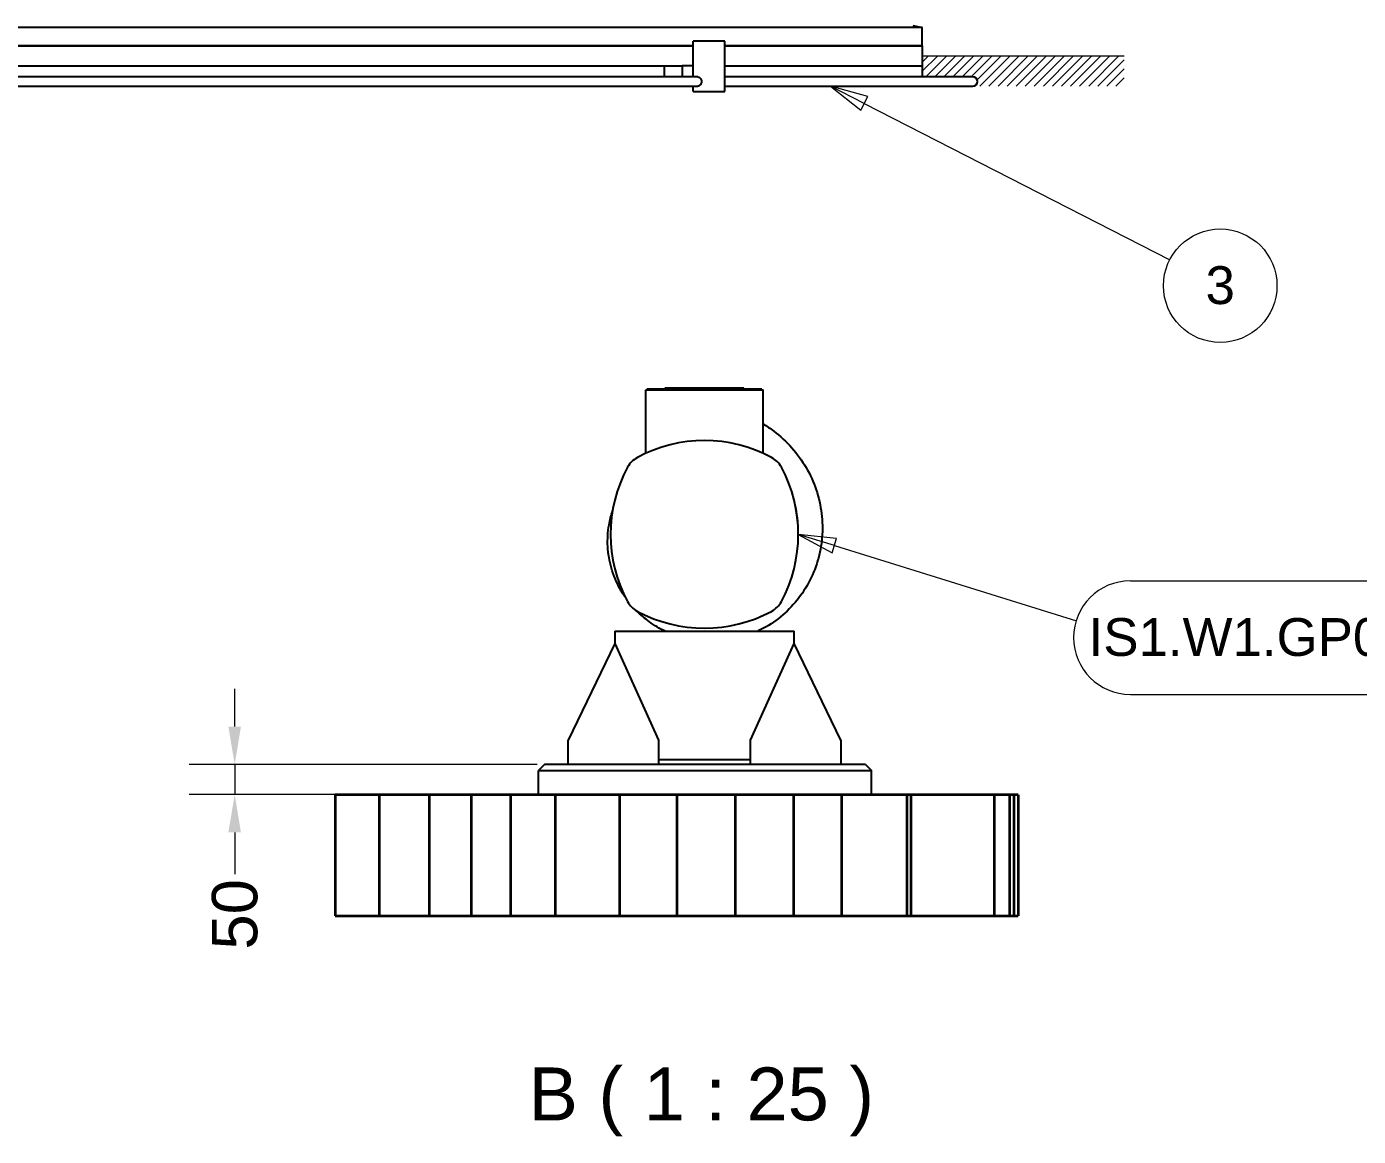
# Model space of a CAD drawing. Header units: millimetres. Extents: x 0 to 89100, y 0 to 63000.
# Drawn here: x 42422 to 55619, y 36789 to 47789 of the extents above; entities that cross this region are included whole.
import ezdxf

# ---------------------------------------------------------------- set-up
doc = ezdxf.new("R2010")
doc.units = ezdxf.units.MM
doc.header["$LTSCALE"] = 150
for name, color, linetype, lineweight in [('Break Line', 7, 'Continuous', 35), ('Dimension', 7, 'Continuous', 18), ('Hatch', 7, 'Continuous', 18), ('Sketch Geometry', 7, 'Continuous', 18), ('Symbol', 7, 'Continuous', 18), ('Visible', 7, 'Continuous', 25), ('Visible Narrow', 7, 'Continuous', 18)]:
    doc.layers.add(name, color=color, linetype=linetype, lineweight=lineweight)
doc.styles.add('4003-AREA-02.1_Standard', font='arial.ttf')
doc.styles.add('Note Text', font='arial.ttf')
doc.styles.add('Title', font='arial.ttf')
doc.dimstyles.new('Default - Method 2b', dxfattribs={"dimscale": 150, "dimtxt": 3, "dimasz": 2.5, "dimexe": 3, "dimexo": 0.5, "dimgap": 0.7, "dimtad": 0, "dimtoh": 1, "dimdec": 1, "dimrnd": 1e-08, "dimtxsty": 'Title', "dimcen": 0.09, "dimdle": 10, "dimclrd": 256, "dimclre": 256, "dimclrt": 7, "dimadec": 0, "dimazin": 2, "dimtfac": 0.833333, "dimtdec": 1, "dimtmove": 0, "dimatfit": 3, "dimfxl": 1, "dimtolj": 1, "dimlwd": -1, "dimlwe": -1, "dimarcsym": 0})

# ---------------------------------------------------------------- blocks, each defined once
blk = doc.blocks.new('Balloon2')
at = {"layer": 'Symbol'}
for p, q in [((338.154, 313.52), (335.929, 314.66)), ((338.382, 313.965), (335.929, 314.66)), ((335.929, 314.66), (337.926, 313.075)), ((337.926, 313.075), (338.382, 313.965)), ((338.154, 313.52), (358.34, 303.176))]:
    blk.add_line(p, q, dxfattribs=at)
at = {"layer": 'Symbol', "flags": 128}
blk.add_lwpolyline([(338.382, 313.965), (335.929, 314.66), (337.926, 313.075), (338.382, 313.965)], dxfattribs=at)
at = {"layer": 'Symbol'}
blk.add_circle((361.667, 301.471), 3.75, dxfattribs=at)
blk.add_solid([(338.382, 313.965), (335.929, 314.66), (337.926, 313.075), (338.382, 313.965)], dxfattribs=at)
at = {"layer": 'Symbol', "insert": (361.667, 301.492), "char_height": 2.5, "attachment_point": 5, "style": 'Note Text'}
blk.add_mtext('3', dxfattribs=at)
blk = doc.blocks.new('*D48')
at = {"layer": 'Defpoints', "color": 0, "transparency": 16777216}
for p in [(44484, 40476), (47555, 40476), (47495, 40176)]:
    blk.add_point(p, dxfattribs=at)
at = {"layer": 'Dimension', "transparency": 16777216}
for p, q in [((44484, 40851), (44484, 41226)), ((47480, 40476), (44034, 40476)), ((44484, 40476), (44484, 40176)), ((47420, 40176), (44034, 40176)), ((44484, 39801), (44484, 39388))]:
    blk.add_line(p, q, dxfattribs=at)
for points in [[(44421, 40851), (44546, 40851), (44484, 40476)], [(44421, 39801), (44546, 39801), (44484, 40176)]]:
    blk.add_solid(points, dxfattribs=at)
at = {"layer": 'Dimension', "color": 7, "transparency": 16777216, "insert": (44714, 38640), "char_height": 450, "attachment_point": 7, "rotation": 90, "style": 'Title'}
blk.add_mtext('\\A1;50', dxfattribs=at)
blk = doc.blocks.new('Balloon9')
at = {"layer": 'Symbol'}
for p, q in [((336.179, 284.296), (333.792, 285.038)), ((336.327, 284.774), (333.792, 285.038)), ((333.792, 285.038), (336.031, 283.819)), ((336.031, 283.819), (336.327, 284.774)), ((336.179, 284.296), (352.161, 279.328)), ((355.731, 281.968), (371.557, 281.968)), ((355.731, 274.468), (371.557, 274.468))]:
    blk.add_line(p, q, dxfattribs=at)
at = {"layer": 'Symbol', "flags": 128}
blk.add_lwpolyline([(336.327, 284.774), (333.792, 285.038), (336.031, 283.819), (336.327, 284.774)], dxfattribs=at)
at = {"layer": 'Symbol'}
blk.add_circle((379.057, 278.218), 3.75, dxfattribs=at)
for centre, start, end in [((355.731, 278.218), 90, 270), ((371.557, 278.218), 270, 90)]:
    blk.add_arc(centre, 3.75, start, end, dxfattribs=at)
blk.add_solid([(336.327, 284.774), (333.792, 285.038), (336.031, 283.819), (336.327, 284.774)], dxfattribs=at)
at = {"layer": 'Symbol', "char_height": 2.5, "attachment_point": 5, "style": 'Note Text'}
for s, insert in [('IS1.W1.GP01', (363.644, 278.239)), ('7', (379.057, 278.218))]:
    blk.add_mtext(s, dxfattribs=dict(at, insert=insert))

msp = doc.modelspace()

# ---------------------------------------------------------------- hatches: boundary and pattern name
at = {"layer": 'Hatch'}
h = msp.add_hatch(dxfattribs=at)
h.set_pattern_fill('ANSI31', color=256, scale=508, style=0)
h.set_pattern_definition([(45, (0, 0), (-44.90128, 44.90128), [])])
edge = h.paths.add_edge_path()
edge.add_line((51297.43, 47499.02), (51297.43, 47291.02))
edge.add_line((51297.43, 47291.02), (51797.43, 47291.02))
edge.add_arc((51797.43, 47245.02), 46, -90, 90, ccw=False)
edge.add_line((51797.43, 47199.02), (53297.43, 47199.02))
edge.add_line((53297.43, 47199.02), (53297.43, 47499.02))
edge.add_line((53297.43, 47499.02), (51297.43, 47499.02))

# ---------------------------------------------------------------- linework, layer by layer
at = {"layer": 'Break Line'}
for p, q in [((45478.77, 40175.75), (45478.77, 38975.75)), ((45915.87, 40175.75), (45478.77, 40175.75)), ((45915.87, 40175.75), (45915.87, 38975.75)), ((46411.41, 40175.75), (45915.87, 40175.75)), ((46411.41, 40175.75), (46411.41, 38975.75)), ((46828.11, 40175.75), (46411.41, 40175.75)), ((46828.11, 40175.75), (46828.11, 38975.75)), ((47216.23, 40175.75), (46828.11, 40175.75)), ((47216.23, 40175.75), (47216.23, 38975.75)), ((47661.18, 40175.75), (47216.23, 40175.75)), ((47661.18, 40175.75), (47661.18, 38975.75)), ((48296.62, 40175.75), (47661.18, 40175.75)), ((48296.62, 40175.75), (48296.62, 38975.75)), ((48865.71, 40175.75), (48296.62, 40175.75)), ((48865.71, 40175.75), (48865.71, 38975.75)), ((49442.9, 40175.75), (48865.71, 40175.75)), ((49442.9, 40175.75), (49442.9, 38975.75)), ((50022.61, 40175.75), (49442.9, 40175.75)), ((50022.61, 40175.75), (50022.61, 38975.75)), ((50495.92, 40175.75), (50022.61, 40175.75)), ((50495.92, 40175.75), (50495.92, 38975.75)), ((51144.62, 40175.75), (50495.92, 40175.75)), ((51144.62, 40175.75), (51144.62, 38975.75)), ((51184.48, 40175.75), (51144.62, 40175.75)), ((51184.48, 40175.75), (51184.48, 38975.75)), ((52009.42, 40175.75), (51184.48, 40175.75)), ((52009.42, 40175.75), (52009.42, 38975.75)), ((52161.66, 40175.75), (52009.42, 40175.75)), ((52161.66, 40175.75), (52161.66, 38975.75)), ((52205.42, 40175.75), (52161.66, 40175.75)), ((52205.42, 40175.75), (52205.42, 38975.75)), ((52248.2, 40175.75), (52205.42, 40175.75)), ((52248.2, 40175.75), (52248.2, 38975.75)), ((45478.77, 38975.75), (45915.87, 38975.75)), ((45915.87, 38975.75), (46411.41, 38975.75)), ((46411.41, 38975.75), (46828.11, 38975.75)), ((46828.11, 38975.75), (47216.23, 38975.75)), ((47216.23, 38975.75), (47661.18, 38975.75)), ((47661.18, 38975.75), (48296.62, 38975.75)), ((48296.62, 38975.75), (48865.71, 38975.75)), ((48865.71, 38975.75), (49442.9, 38975.75)), ((49442.9, 38975.75), (50022.61, 38975.75)), ((50022.61, 38975.75), (50495.92, 38975.75)), ((50495.92, 38975.75), (51144.62, 38975.75)), ((51144.62, 38975.75), (51184.48, 38975.75)), ((51184.48, 38975.75), (52009.42, 38975.75)), ((52009.42, 38975.75), (52161.66, 38975.75)), ((52161.66, 38975.75), (52205.42, 38975.75)), ((52205.42, 38975.75), (52248.2, 38975.75))]:
    msp.add_line(p, q, dxfattribs=at)
at = {"layer": 'Sketch Geometry'}
for p, q in [((51297.43, 47499.02), (53297.43, 47499.02)), ((51297.43, 47499.02), (51297.43, 47291.02)), ((51297.43, 47291.02), (51797.43, 47291.02))]:
    msp.add_line(p, q, dxfattribs=at)
at = {"layer": 'Visible'}
for p, q in [((51297.43, 47779.02), (34837.13, 47779.02)), ((51204.33, 47799.02), (51297.43, 47779.02)), ((51297.43, 47599.02), (51297.43, 47779.02)), ((49342.32, 47645.02), (49027.32, 47645.02)), ((49027.32, 47291.02), (49027.32, 47645.02)), ((49342.32, 47145.02), (49342.32, 47645.02)), ((34837.13, 47599.02), (49027.32, 47599.02)), ((49027.32, 47599.02), (34837.13, 47599.02)), ((49342.32, 47599.02), (51297.43, 47599.02)), ((51297.43, 47599.02), (49342.32, 47599.02)), ((51297.43, 47599.02), (51297.43, 47399.02)), ((37012.64, 47399.02), (48742.23, 47399.02)), ((37012.64, 47399.02), (48742.23, 47399.02)), ((48742.23, 47291.02), (48742.23, 47399.02)), ((48742.23, 47399.02), (48919.66, 47399.02)), ((48919.66, 47399.02), (48919.66, 47291.02)), ((49027.32, 47399.02), (48919.66, 47399.02)), ((49342.32, 47399.02), (51297.43, 47399.02)), ((49342.32, 47399.02), (51297.43, 47399.02)), ((51297.43, 47399.02), (51297.43, 47291.02)), ((49072.48, 47291.02), (33957.43, 47291.02)), ((51797.43, 47291.02), (49342.32, 47291.02)), ((33957.43, 47199.02), (49072.48, 47199.02)), ((49027.32, 47145.02), (49027.32, 47199.02)), ((49027.32, 47145.02), (49342.32, 47145.02)), ((49342.32, 47199.02), (51797.43, 47199.02)), ((48558.25, 43560.24), (48558.25, 44189.75)), ((48558.25, 44189.75), (49719.25, 44189.75)), ((49708.75, 44195.75), (48568.75, 44195.75)), ((48568.75, 44189.75), (48568.75, 44195.75)), ((48748.75, 44204.75), (48739.75, 44195.75)), ((49528.75, 44204.75), (48748.75, 44204.75)), ((49528.75, 44204.75), (49537.75, 44195.75)), ((49708.75, 44189.75), (49708.75, 44195.75)), ((49719.25, 43560.24), (49719.25, 44189.75)), ((48250.75, 41795.75), (50026.75, 41795.75)), ((48250.75, 41795.75), (48250.75, 41675.75)), ((50026.75, 41675.75), (50026.75, 41795.75)), ((48250.75, 41675.75), (47788.75, 40715.75)), ((48250.75, 41675.75), (48682.75, 40715.75)), ((49594.75, 40715.75), (50026.75, 41675.75)), ((50488.75, 40715.75), (50026.75, 41675.75)), ((47788.75, 40475.75), (47788.75, 40715.75)), ((48682.75, 40715.75), (48682.75, 40523.75)), ((49594.75, 40523.75), (49594.75, 40715.75)), ((50488.75, 40715.75), (50488.75, 40475.75)), ((48682.75, 40523.75), (48682.75, 40475.75)), ((48682.75, 40523.75), (49594.75, 40523.75)), ((49594.75, 40475.75), (49594.75, 40523.75)), ((47554.75, 40475.75), (47494.75, 40415.75)), ((47494.75, 40415.75), (50794.75, 40415.75)), ((47494.75, 40175.75), (47494.75, 40415.75)), ((50734.75, 40475.75), (47554.75, 40475.75)), ((50734.75, 40475.75), (50794.75, 40415.75)), ((50794.75, 40175.75), (50794.75, 40415.75))]:
    msp.add_line(p, q, dxfattribs=at)
for centre, radius, start, end in [((51797.43, 47245.02), 46, 270, 90), ((49138.75, 42280.55), 1405.2, 61.760828, 118.239172), ((49613.95, 42755.75), 1405.2, 151.760828, 208.239172), ((48587.43, 43307.07), 240, 118.239172, 151.760828), ((49690.06, 43307.07), 240, 28.239172, 61.760828), ((48663.55, 42755.75), 1405.2, 331.760828, 28.239172), ((48587.43, 42204.44), 240, 208.239172, 241.760828), ((49138.75, 43230.95), 1405.2, 241.760828, 298.239172), ((49690.06, 42204.44), 240, 298.239172, 331.760828)]:
    msp.add_arc(centre, radius, start, end, dxfattribs=at)
for points, knots in [([(49072.48, 47291.02), (49075.29, 47291.02), (49078.21, 47290.5), (49085.4, 47287.95), (49089.61, 47285.38), (49097.47, 47278.33), (49101.02, 47273.81), (49105.65, 47265.1), (49107.13, 47261.28), (49109.15, 47253.3), (49109.67, 47249.18), (49109.67, 47245.02)], [21.8703377, 21.8703377, 21.8703377, 21.8703377, 23.08134765, 23.08134765, 24.83851057, 24.83851057, 26.66735236, 26.66735236, 27.9146578, 27.9146578, 29.16088686, 29.16088686, 29.16088686, 29.16088686]), ([(49109.67, 47245.02), (49109.67, 47239.3), (49108.68, 47233.64), (49104.88, 47222.86), (49102.05, 47217.86), (49095.08, 47209.18), (49090.94, 47205.61), (49082.32, 47200.67), (49077.95, 47199.29), (49073.31, 47199.03), (49072.89, 47199.02), (49072.48, 47199.02)], [0, 0, 0, 0, 1.71849153, 1.71849153, 3.49337578, 3.49337578, 5.33094264, 5.33094264, 7.1183276, 7.1183276, 7.29579959, 7.29579959, 7.29579959, 7.29579959]), ([(48845.04, 44195.75), (48850.01, 44197.7), (48854.76, 44198.75), (48862.71, 44198.75), (48866.14, 44197.7), (48868.67, 44195.75)], [1.518644898, 1.518644898, 1.518644898, 1.518644898, 1.799559804, 1.799559804, 2.080474709, 2.080474709, 2.080474709, 2.080474709]), ([(49408.82, 44195.75), (49411.35, 44197.7), (49414.79, 44198.75), (49422.73, 44198.75), (49427.48, 44197.7), (49432.45, 44195.75)], [1.518644898, 1.518644898, 1.518644898, 1.518644898, 1.799559804, 1.799559804, 2.080474709, 2.080474709, 2.080474709, 2.080474709]), ([(49719.25, 43850.8), (49755.77, 43828.84), (49791.18, 43805), (49890.11, 43730.59), (49950.5, 43675), (50058.17, 43553.81), (50106.05, 43487.68), (50186.97, 43348.22), (50220.49, 43274.25), (50271.54, 43122.25), (50289.41, 43043.48), (50308.66, 42885.2), (50310.23, 42804.9), (50297.07, 42646.91), (50282.36, 42568.4), (50237.52, 42417.3), (50207.23, 42343.88), (50132.78, 42206.01), (50088.3, 42140.78), (49987.6, 42021.98), (49930.91, 41967.69), (49808.48, 41872.98), (49742.13, 41831.95), (49670.63, 41797.61), (49668.68, 41796.68), (49666.73, 41795.75)], [1.96186786, 1.96186786, 1.96186786, 1.96186786, 4.08776573, 4.08776573, 8.15141457, 8.15141457, 12.19323159, 12.19323159, 16.21296651, 16.21296651, 20.2103722, 20.2103722, 24.18519447, 24.18519447, 28.13717172, 28.13717172, 32.06603467, 32.06603467, 35.97150593, 35.97150593, 39.8532996, 39.8532996, 43.71112091, 43.71112091, 43.81912456, 43.81912456, 43.81912456, 43.81912456]), ([(48354.98, 42131.59), (48335.48, 42159.72), (48317.43, 42188.84), (48265.76, 42282.77), (48237.47, 42351.14), (48197.22, 42491.09), (48184.9, 42563.51), (48176.91, 42707.82), (48181.07, 42780.62), (48201.5, 42898.73), (48213.31, 42945.48), (48228.58, 42990.99)], [68.31175793, 68.31175793, 68.31175793, 68.31175793, 70.01778346, 70.01778346, 73.67197744, 73.67197744, 77.29905774, 77.29905774, 80.89860897, 80.89860897, 83.29215639, 83.29215639, 83.29215639, 83.29215639]), ([(48748.74, 41795.75), (48694.25, 41822.11), (48641.91, 41853.34), (48548.18, 41921.25), (48505.85, 41957.53), (48466.84, 41996.93)], [59.6086072, 59.6086072, 59.6086072, 59.6086072, 62.62964009, 62.62964009, 65.39573649, 65.39573649, 65.39573649, 65.39573649])]:
    msp.add_open_spline(points, degree=3, knots=knots, dxfattribs=at)
at = {"layer": 'Visible Narrow'}
msp.add_open_spline([(50068.13, 42818.18), (50068.53, 42908.22), (50055.72, 42999.26), (50029.82, 43087.42)], degree=3, dxfattribs=at)

# ---------------------------------------------------------------- block references
at = {"layer": 'Symbol', "xscale": 150, "yscale": 150, "zscale": 150}
for name in ['Balloon2', 'Balloon9']:
    msp.add_blockref(name, (0, 0), dxfattribs=at)

# ---------------------------------------------------------------- texts
at = {"layer": 'Symbol', "insert": (47395.78, 36788.6), "char_height": 525, "attachment_point": 7, "style": '4003-AREA-02.1_Standard'}
msp.add_mtext('B ( 1 : 25 )', dxfattribs=at)

# ---------------------------------------------------------------- dimensions: what is measured, and where the dimension line sits
at = {"layer": 'Dimension'}
dim = msp.add_linear_dim(base=(44483.9, 40475.75), p1=(47494.75, 40175.75), p2=(47554.75, 40475.75), angle=90, dimstyle='Default - Method 2b', override={"dimgap": 0.7, "dimtoh": 0, "dimdec": 1, "dimlfac": 0.166667, "dimtol": 0, "dimlim": 0, "dimtp": 0, "dimtm": 0, "dimtdec": 1, "dimtofl": 1, "dimatfit": 1}, dxfattribs=at)
dim.commit()
dim.dimension.update_dxf_attribs({"geometry": '*D48', "text_midpoint": (44483.9, 38961.5), "dimtype": 160})

doc.saveas('drawing.dxf')
